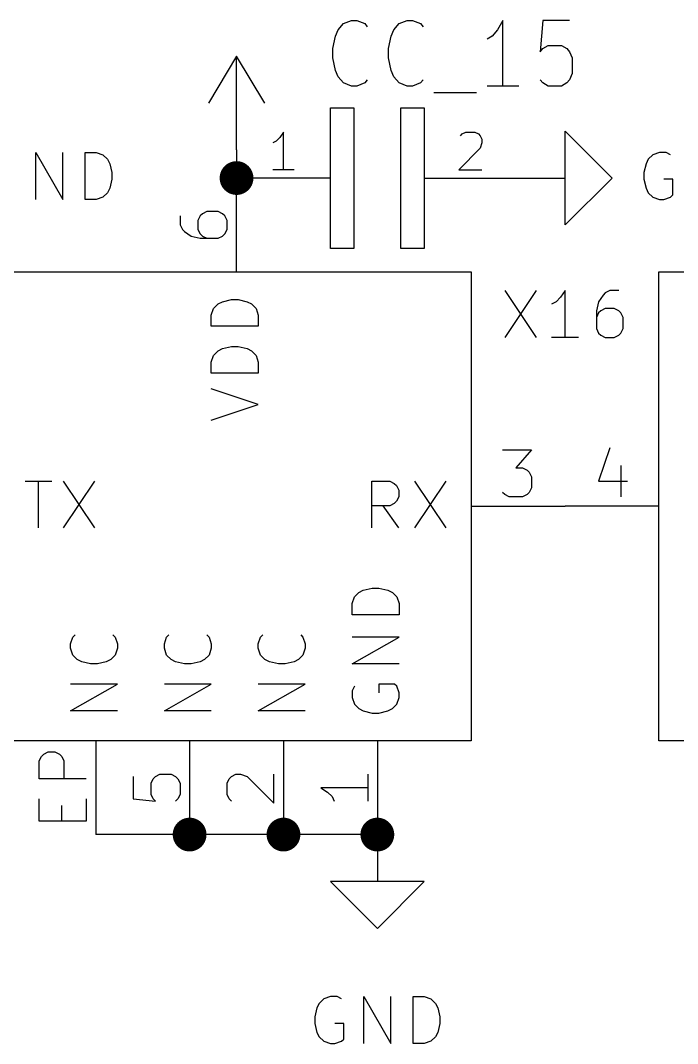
# Model space of a CAD drawing. Header units: millimetres. Extents: x 10 to 287, y -200 to -10.
# Drawn here: x 107.69 to 125.47, y -169.24 to -141.53 of the extents above; entities that cross this region are included whole.
import ezdxf

# ---------------------------------------------------------------- set-up
doc = ezdxf.new("R2010")
doc.units = ezdxf.units.MM
for name, color, linetype in [('GREENSIXTYFIVE', 129, 'CONTINUOUS'), ('LIGHTGREEN', 92, 'CONTINUOUS'), ('LIGHTRED', 12, 'CONTINUOUS'), ('RED', 14, 'CONTINUOUS')]:
    doc.layers.add(name, color=color, linetype=linetype)

msp = doc.modelspace()

# ---------------------------------------------------------------- linework, layer by layer
at = {"layer": 'GREENSIXTYFIVE', "linetype": 'CONTINUOUS'}
for p, q in [((116.4294, -141.6133), (116.6453, -141.5286)), ((116.4294, -141.6133), (116.6453, -141.5286)), ((116.6453, -141.5286), (116.7892, -141.5286)), ((116.6453, -141.5286), (116.7892, -141.5286)), ((116.7892, -141.5286), (117.0051, -141.6133)), ((116.7892, -141.5286), (117.0051, -141.6133)), ((117.9407, -141.6133), (118.1566, -141.5286)), ((117.9407, -141.6133), (118.1566, -141.5286)), ((118.1566, -141.5286), (118.3005, -141.5286)), ((118.1566, -141.5286), (118.3005, -141.5286)), ((118.3005, -141.5286), (118.5164, -141.6133)), ((118.3005, -141.5286), (118.5164, -141.6133)), ((120.7474, -141.5286), (120.6035, -141.7826)), ((120.7474, -141.5286), (120.6035, -141.7826)), ((120.7474, -143.3066), (120.7474, -141.5286)), ((120.7474, -143.3066), (120.7474, -141.5286)), ((121.8269, -141.5286), (121.7549, -142.3753)), ((121.8269, -141.5286), (121.7549, -142.3753)), ((122.5466, -141.5286), (121.8269, -141.5286)), ((122.5466, -141.5286), (121.8269, -141.5286)), ((116.2135, -141.952), (116.2855, -141.7826)), ((116.2135, -141.952), (116.2855, -141.7826)), ((116.2855, -141.7826), (116.4294, -141.6133)), ((116.2855, -141.7826), (116.4294, -141.6133)), ((117.0051, -141.6133), (117.0771, -141.698)), ((117.0051, -141.6133), (117.0771, -141.698)), ((117.7248, -141.952), (117.7968, -141.7826)), ((117.7248, -141.952), (117.7968, -141.7826)), ((117.7968, -141.7826), (117.9407, -141.6133)), ((117.7968, -141.7826), (117.9407, -141.6133)), ((118.5164, -141.6133), (118.5884, -141.698)), ((118.5164, -141.6133), (118.5884, -141.698)), ((120.6035, -141.7826), (120.4596, -141.952)), ((120.6035, -141.7826), (120.4596, -141.952)), ((116.1415, -142.2906), (116.2135, -141.952)), ((116.1415, -142.2906), (116.2135, -141.952)), ((117.6528, -142.2906), (117.7248, -141.952)), ((117.6528, -142.2906), (117.7248, -141.952)), ((120.4596, -141.952), (120.3156, -142.0366)), ((120.4596, -141.952), (120.3156, -142.0366)), ((116.1415, -142.5446), (116.1415, -142.2906)), ((116.1415, -142.5446), (116.1415, -142.2906)), ((117.6528, -142.5446), (117.6528, -142.2906)), ((117.6528, -142.5446), (117.6528, -142.2906)), ((121.7549, -142.3753), (121.8269, -142.2906)), ((121.7549, -142.3753), (121.8269, -142.2906)), ((121.8269, -142.2906), (121.9708, -142.206)), ((121.8269, -142.2906), (121.9708, -142.206)), ((121.9708, -142.206), (122.3307, -142.206)), ((121.9708, -142.206), (122.3307, -142.206)), ((122.3307, -142.206), (122.4746, -142.2906)), ((122.3307, -142.206), (122.4746, -142.2906)), ((122.4746, -142.2906), (122.5466, -142.3753)), ((122.4746, -142.2906), (122.5466, -142.3753)), ((122.5466, -142.3753), (122.6185, -142.5446)), ((122.5466, -142.3753), (122.6185, -142.5446)), ((116.2135, -142.8833), (116.1415, -142.5446)), ((116.2135, -142.8833), (116.1415, -142.5446)), ((117.7248, -142.8833), (117.6528, -142.5446)), ((117.7248, -142.8833), (117.6528, -142.5446)), ((122.6185, -142.5446), (122.6185, -142.968)), ((122.6185, -142.5446), (122.6185, -142.968)), ((116.2855, -143.0526), (116.2135, -142.8833)), ((116.2855, -143.0526), (116.2135, -142.8833)), ((117.7968, -143.0526), (117.7248, -142.8833)), ((117.7968, -143.0526), (117.7248, -142.8833)), ((116.4294, -143.222), (116.2855, -143.0526)), ((116.4294, -143.222), (116.2855, -143.0526)), ((116.6453, -143.3066), (116.4294, -143.222)), ((116.6453, -143.3066), (116.4294, -143.222)), ((117.0051, -143.222), (116.7892, -143.3066)), ((117.0051, -143.222), (116.7892, -143.3066)), ((117.0771, -143.1373), (117.0051, -143.222)), ((117.0771, -143.1373), (117.0051, -143.222)), ((117.9407, -143.222), (117.7968, -143.0526)), ((117.9407, -143.222), (117.7968, -143.0526)), ((118.1566, -143.3066), (117.9407, -143.222)), ((118.1566, -143.3066), (117.9407, -143.222)), ((118.5164, -143.222), (118.3005, -143.3066)), ((118.5164, -143.222), (118.3005, -143.3066)), ((118.5884, -143.1373), (118.5164, -143.222)), ((118.5884, -143.1373), (118.5164, -143.222)), ((121.8269, -143.222), (121.7549, -143.1373)), ((121.8269, -143.222), (121.7549, -143.1373)), ((121.9708, -143.3066), (121.8269, -143.222)), ((121.9708, -143.3066), (121.8269, -143.222)), ((122.4746, -143.222), (122.3307, -143.3066)), ((122.4746, -143.222), (122.3307, -143.3066)), ((122.5466, -143.1373), (122.4746, -143.222)), ((122.5466, -143.1373), (122.4746, -143.222)), ((122.6185, -142.968), (122.5466, -143.1373)), ((122.6185, -142.968), (122.5466, -143.1373)), ((116.7892, -143.3066), (116.6453, -143.3066)), ((116.7892, -143.3066), (116.6453, -143.3066)), ((118.3005, -143.3066), (118.1566, -143.3066)), ((118.3005, -143.3066), (118.1566, -143.3066)), ((118.8763, -143.476), (120.0277, -143.476)), ((118.8763, -143.476), (120.0277, -143.476)), ((121.1792, -143.3066), (120.3156, -143.3066)), ((121.1792, -143.3066), (120.3156, -143.3066)), ((122.3307, -143.3066), (121.9708, -143.3066)), ((122.3307, -143.3066), (121.9708, -143.3066)), ((108.1095, -146.3751), (108.1095, -145.1051)), ((108.1095, -145.1051), (108.8352, -146.3751)), ((108.1095, -146.3751), (108.1095, -145.1051)), ((108.1095, -145.1051), (108.8352, -146.3751)), ((108.8352, -146.3751), (108.8352, -145.1051)), ((108.8352, -146.3751), (108.8352, -145.1051)), ((109.44, -146.3751), (109.44, -145.1051)), ((109.44, -145.1051), (109.7424, -145.1051)), ((109.44, -146.3751), (109.44, -145.1051)), ((109.44, -145.1051), (109.7424, -145.1051)), ((109.7424, -145.1051), (109.9238, -145.1656)), ((109.7424, -145.1051), (109.9238, -145.1656)), ((109.9238, -145.1656), (110.0448, -145.2866)), ((109.9238, -145.1656), (110.0448, -145.2866)), ((124.801, -145.1656), (124.68, -145.2866)), ((124.801, -145.1656), (124.68, -145.2866)), ((124.9824, -145.1051), (124.801, -145.1656)), ((124.9824, -145.1051), (124.801, -145.1656)), ((125.1638, -145.1051), (124.9824, -145.1051)), ((125.1638, -145.1051), (124.9824, -145.1051)), ((125.2848, -145.1656), (125.1638, -145.1051)), ((125.2848, -145.1656), (125.1638, -145.1051)), ((110.0448, -145.2866), (110.1053, -145.4075)), ((110.0448, -145.2866), (110.1053, -145.4075)), ((110.1053, -145.4075), (110.1657, -145.6494)), ((110.1053, -145.4075), (110.1657, -145.6494)), ((124.6195, -145.4075), (124.5591, -145.6494)), ((124.6195, -145.4075), (124.5591, -145.6494)), ((124.68, -145.2866), (124.6195, -145.4075)), ((124.68, -145.2866), (124.6195, -145.4075)), ((110.1657, -145.6494), (110.1657, -145.8308)), ((110.1657, -145.6494), (110.1657, -145.8308)), ((124.5591, -145.6494), (124.5591, -145.8308)), ((124.5591, -145.6494), (124.5591, -145.8308)), ((110.1657, -145.8308), (110.1053, -146.0727)), ((110.1657, -145.8308), (110.1053, -146.0727)), ((124.5591, -145.8308), (124.6195, -146.0727)), ((124.5591, -145.8308), (124.6195, -146.0727)), ((125.3452, -145.8308), (125.1033, -145.8308)), ((125.3452, -145.8308), (125.1033, -145.8308)), ((125.3452, -146.2542), (125.3452, -145.8308)), ((125.3452, -146.2542), (125.3452, -145.8308)), ((110.0448, -146.1937), (109.9238, -146.3147)), ((110.0448, -146.1937), (109.9238, -146.3147)), ((110.1053, -146.0727), (110.0448, -146.1937)), ((110.1053, -146.0727), (110.0448, -146.1937)), ((124.6195, -146.0727), (124.68, -146.1937)), ((124.6195, -146.0727), (124.68, -146.1937)), ((124.68, -146.1937), (124.801, -146.3147)), ((124.68, -146.1937), (124.801, -146.3147)), ((125.2848, -146.3147), (125.3452, -146.2542)), ((125.2848, -146.3147), (125.3452, -146.2542)), ((109.7424, -146.3751), (109.44, -146.3751)), ((109.7424, -146.3751), (109.44, -146.3751)), ((109.9238, -146.3147), (109.7424, -146.3751)), ((109.9238, -146.3147), (109.7424, -146.3751)), ((124.801, -146.3147), (124.9824, -146.3751)), ((124.801, -146.3147), (124.9824, -146.3751)), ((124.9824, -146.3751), (125.1033, -146.3751)), ((124.9824, -146.3751), (125.1033, -146.3751)), ((125.1033, -146.3751), (125.2848, -146.3147)), ((125.1033, -146.3751), (125.2848, -146.3147)), ((120.7951, -148.845), (121.6417, -150.115)), ((121.6417, -148.845), (120.7951, -150.115)), ((120.7951, -148.845), (121.6417, -150.115)), ((121.6417, -148.845), (120.7951, -150.115)), ((122.307, -149.0265), (122.186, -149.1474)), ((122.307, -149.0265), (122.186, -149.1474)), ((122.4279, -148.845), (122.307, -149.0265)), ((122.4279, -148.845), (122.307, -149.0265)), ((122.4279, -150.115), (122.4279, -148.845)), ((122.4279, -150.115), (122.4279, -148.845)), ((123.456, -148.966), (123.335, -149.1474)), ((123.456, -148.966), (123.335, -149.1474)), ((123.5165, -148.9055), (123.456, -148.966)), ((123.5165, -148.9055), (123.456, -148.966)), ((123.6374, -148.845), (123.5165, -148.9055)), ((123.6374, -148.845), (123.5165, -148.9055)), ((123.8793, -148.845), (123.6374, -148.845)), ((123.8793, -148.845), (123.6374, -148.845)), ((112.8555, -149.5092), (112.916, -149.3278)), ((112.8555, -149.5092), (112.916, -149.3278)), ((112.916, -149.3278), (113.037, -149.2068)), ((112.916, -149.3278), (113.037, -149.2068)), ((113.037, -149.2068), (113.1579, -149.1463)), ((113.037, -149.2068), (113.1579, -149.1463)), ((113.1579, -149.1463), (113.3998, -149.0859)), ((113.1579, -149.1463), (113.3998, -149.0859)), ((113.3998, -149.0859), (113.5812, -149.0859)), ((113.3998, -149.0859), (113.5812, -149.0859)), ((113.5812, -149.0859), (113.8231, -149.1463)), ((113.5812, -149.0859), (113.8231, -149.1463)), ((113.8231, -149.1463), (113.9441, -149.2068)), ((113.8231, -149.1463), (113.9441, -149.2068)), ((113.9441, -149.2068), (114.0651, -149.3278)), ((113.9441, -149.2068), (114.0651, -149.3278)), ((114.0651, -149.3278), (114.1255, -149.5092)), ((114.0651, -149.3278), (114.1255, -149.5092)), ((122.186, -149.1474), (122.0651, -149.2079)), ((122.186, -149.1474), (122.0651, -149.2079)), ((123.335, -149.1474), (123.2746, -149.3893)), ((123.335, -149.1474), (123.2746, -149.3893)), ((123.5165, -149.3288), (123.3955, -149.3893)), ((123.5165, -149.3288), (123.3955, -149.3893)), ((123.7584, -149.3288), (123.5165, -149.3288)), ((123.7584, -149.3288), (123.5165, -149.3288)), ((123.8793, -149.3893), (123.7584, -149.3288)), ((123.8793, -149.3893), (123.7584, -149.3288)), ((112.8555, -149.8116), (112.8555, -149.5092)), ((112.8555, -149.8116), (112.8555, -149.5092)), ((114.1255, -149.5092), (114.1255, -149.8116)), ((114.1255, -149.5092), (114.1255, -149.8116)), ((123.2746, -149.3893), (123.2746, -149.8731)), ((123.2746, -149.3893), (123.2746, -149.8731)), ((123.335, -149.4498), (123.2746, -149.5707)), ((123.335, -149.4498), (123.2746, -149.5707)), ((123.3955, -149.3893), (123.335, -149.4498)), ((123.3955, -149.3893), (123.335, -149.4498)), ((123.9398, -149.4498), (123.8793, -149.3893)), ((123.9398, -149.4498), (123.8793, -149.3893)), ((124.0003, -149.5707), (123.9398, -149.4498)), ((124.0003, -149.5707), (123.9398, -149.4498)), ((124.0003, -149.8731), (124.0003, -149.5707)), ((124.0003, -149.8731), (124.0003, -149.5707)), ((114.1255, -149.8116), (112.8555, -149.8116)), ((114.1255, -149.8116), (112.8555, -149.8116)), ((123.2746, -149.8731), (123.335, -149.9941)), ((123.2746, -149.8731), (123.335, -149.9941)), ((123.9398, -149.9941), (124.0003, -149.8731)), ((123.9398, -149.9941), (124.0003, -149.8731)), ((122.7908, -150.115), (122.0651, -150.115)), ((122.7908, -150.115), (122.0651, -150.115)), ((123.335, -149.9941), (123.3955, -150.0546)), ((123.335, -149.9941), (123.3955, -150.0546)), ((123.3955, -150.0546), (123.5165, -150.115)), ((123.3955, -150.0546), (123.5165, -150.115)), ((123.5165, -150.115), (123.7584, -150.115)), ((123.5165, -150.115), (123.7584, -150.115)), ((123.7584, -150.115), (123.8793, -150.0546)), ((123.7584, -150.115), (123.8793, -150.0546)), ((123.8793, -150.0546), (123.9398, -149.9941)), ((123.8793, -150.0546), (123.9398, -149.9941)), ((113.037, -150.4768), (113.1579, -150.4163)), ((113.037, -150.4768), (113.1579, -150.4163)), ((113.1579, -150.4163), (113.3998, -150.3559)), ((113.1579, -150.4163), (113.3998, -150.3559)), ((113.3998, -150.3559), (113.5812, -150.3559)), ((113.3998, -150.3559), (113.5812, -150.3559)), ((113.5812, -150.3559), (113.8231, -150.4163)), ((113.5812, -150.3559), (113.8231, -150.4163)), ((113.8231, -150.4163), (113.9441, -150.4768)), ((113.8231, -150.4163), (113.9441, -150.4768)), ((112.8555, -150.7792), (112.916, -150.5978)), ((112.8555, -150.7792), (112.916, -150.5978)), ((112.916, -150.5978), (113.037, -150.4768)), ((112.916, -150.5978), (113.037, -150.4768)), ((113.9441, -150.4768), (114.0651, -150.5978)), ((113.9441, -150.4768), (114.0651, -150.5978)), ((114.0651, -150.5978), (114.1255, -150.7792)), ((114.0651, -150.5978), (114.1255, -150.7792)), ((112.8555, -151.0816), (112.8555, -150.7792)), ((112.8555, -151.0816), (112.8555, -150.7792)), ((114.1255, -150.7792), (114.1255, -151.0816)), ((114.1255, -150.7792), (114.1255, -151.0816)), ((114.1255, -151.0816), (112.8555, -151.0816)), ((114.1255, -151.0816), (112.8555, -151.0816)), ((114.1255, -151.9283), (112.8555, -151.5049)), ((114.1255, -151.9283), (112.8555, -151.5049)), ((112.8555, -152.3516), (114.1255, -151.9283)), ((112.8555, -152.3516), (114.1255, -151.9283)), ((107.8169, -154.0035), (108.5426, -154.0035)), ((107.8169, -154.0035), (108.5426, -154.0035)), ((108.1798, -155.2735), (108.1798, -154.0035)), ((108.1798, -155.2735), (108.1798, -154.0035)), ((108.845, -154.0035), (109.6916, -155.2735)), ((109.6916, -154.0035), (108.845, -155.2735)), ((108.845, -154.0035), (109.6916, -155.2735)), ((109.6916, -154.0035), (108.845, -155.2735)), ((117.2028, -155.2735), (117.2028, -154.0035)), ((117.2028, -154.0035), (117.6866, -154.0035)), ((117.2028, -155.2735), (117.2028, -154.0035)), ((117.2028, -154.0035), (117.6866, -154.0035)), ((117.6866, -154.0035), (117.8076, -154.064)), ((117.6866, -154.0035), (117.8076, -154.064)), ((118.3519, -154.0035), (119.1985, -155.2735)), ((119.1985, -154.0035), (118.3519, -155.2735)), ((118.3519, -154.0035), (119.1985, -155.2735)), ((119.1985, -154.0035), (118.3519, -155.2735)), ((117.8076, -154.064), (117.8681, -154.1245)), ((117.8076, -154.064), (117.8681, -154.1245)), ((117.8681, -154.1245), (117.9285, -154.2454)), ((117.8681, -154.1245), (117.9285, -154.2454)), ((117.9285, -154.2454), (117.9285, -154.4269)), ((117.9285, -154.2454), (117.9285, -154.4269)), ((117.8681, -154.5478), (117.8076, -154.6083)), ((117.8681, -154.5478), (117.8076, -154.6083)), ((117.9285, -154.4269), (117.8681, -154.5478)), ((117.9285, -154.4269), (117.8681, -154.5478)), ((117.6866, -154.6688), (117.2028, -154.6688)), ((117.6866, -154.6688), (117.2028, -154.6688)), ((117.9285, -155.2735), (117.5052, -154.6688)), ((117.9285, -155.2735), (117.5052, -154.6688)), ((117.8076, -154.6083), (117.6866, -154.6688)), ((117.8076, -154.6083), (117.6866, -154.6688)), ((116.726, -157.1413), (116.847, -157.0203)), ((116.726, -157.1413), (116.847, -157.0203)), ((116.847, -157.0203), (116.9679, -156.9598)), ((116.847, -157.0203), (116.9679, -156.9598)), ((116.9679, -156.9598), (117.2098, -156.8994)), ((116.9679, -156.9598), (117.2098, -156.8994)), ((117.2098, -156.8994), (117.3912, -156.8994)), ((117.2098, -156.8994), (117.3912, -156.8994)), ((117.3912, -156.8994), (117.6331, -156.9598)), ((117.3912, -156.8994), (117.6331, -156.9598)), ((117.6331, -156.9598), (117.7541, -157.0203)), ((117.6331, -156.9598), (117.7541, -157.0203)), ((117.7541, -157.0203), (117.8751, -157.1413)), ((117.7541, -157.0203), (117.8751, -157.1413)), ((116.6655, -157.3227), (116.726, -157.1413)), ((116.6655, -157.3227), (116.726, -157.1413)), ((116.6655, -157.6251), (116.6655, -157.3227)), ((116.6655, -157.6251), (116.6655, -157.3227)), ((117.8751, -157.1413), (117.9355, -157.3227)), ((117.8751, -157.1413), (117.9355, -157.3227)), ((117.9355, -157.3227), (117.9355, -157.6251)), ((117.9355, -157.3227), (117.9355, -157.6251)), ((117.9355, -157.6251), (116.6655, -157.6251)), ((117.9355, -157.6251), (116.6655, -157.6251)), ((109.106, -158.2298), (109.1665, -158.1694)), ((109.106, -158.2298), (109.1665, -158.1694)), ((110.1946, -158.1694), (110.2551, -158.2298)), ((110.1946, -158.1694), (110.2551, -158.2298)), ((111.646, -158.2298), (111.7065, -158.1694)), ((111.646, -158.2298), (111.7065, -158.1694)), ((112.7346, -158.1694), (112.7951, -158.2298)), ((112.7346, -158.1694), (112.7951, -158.2298)), ((114.186, -158.2298), (114.2465, -158.1694)), ((114.186, -158.2298), (114.2465, -158.1694)), ((115.2746, -158.1694), (115.3351, -158.2298)), ((115.2746, -158.1694), (115.3351, -158.2298)), ((109.0455, -158.4113), (109.106, -158.2298)), ((109.0455, -158.4113), (109.106, -158.2298)), ((109.0455, -158.5322), (109.0455, -158.4113)), ((109.0455, -158.5322), (109.0455, -158.4113)), ((110.2551, -158.2298), (110.3155, -158.4113)), ((110.2551, -158.2298), (110.3155, -158.4113)), ((110.3155, -158.4113), (110.3155, -158.5322)), ((110.3155, -158.4113), (110.3155, -158.5322)), ((111.5855, -158.4113), (111.646, -158.2298)), ((111.5855, -158.4113), (111.646, -158.2298)), ((111.5855, -158.5322), (111.5855, -158.4113)), ((111.5855, -158.5322), (111.5855, -158.4113)), ((112.7951, -158.2298), (112.8555, -158.4113)), ((112.7951, -158.2298), (112.8555, -158.4113)), ((112.8555, -158.4113), (112.8555, -158.5322)), ((112.8555, -158.4113), (112.8555, -158.5322)), ((114.1255, -158.4113), (114.186, -158.2298)), ((114.1255, -158.4113), (114.186, -158.2298)), ((114.1255, -158.5322), (114.1255, -158.4113)), ((114.1255, -158.5322), (114.1255, -158.4113)), ((115.3351, -158.2298), (115.3955, -158.4113)), ((115.3351, -158.2298), (115.3955, -158.4113)), ((115.3955, -158.4113), (115.3955, -158.5322)), ((115.3955, -158.4113), (115.3955, -158.5322)), ((116.6655, -158.9556), (117.9355, -158.2299)), ((117.9355, -158.2299), (116.6655, -158.2299)), ((116.6655, -158.9556), (117.9355, -158.2299)), ((117.9355, -158.2299), (116.6655, -158.2299)), ((109.106, -158.7136), (109.0455, -158.5322)), ((109.106, -158.7136), (109.0455, -158.5322)), ((109.227, -158.8346), (109.106, -158.7136)), ((109.227, -158.8346), (109.106, -158.7136)), ((110.2551, -158.7136), (110.1341, -158.8346)), ((110.2551, -158.7136), (110.1341, -158.8346)), ((110.3155, -158.5322), (110.2551, -158.7136)), ((110.3155, -158.5322), (110.2551, -158.7136)), ((111.646, -158.7136), (111.5855, -158.5322)), ((111.646, -158.7136), (111.5855, -158.5322)), ((111.767, -158.8346), (111.646, -158.7136)), ((111.767, -158.8346), (111.646, -158.7136)), ((112.7951, -158.7136), (112.6741, -158.8346)), ((112.7951, -158.7136), (112.6741, -158.8346)), ((112.8555, -158.5322), (112.7951, -158.7136)), ((112.8555, -158.5322), (112.7951, -158.7136)), ((114.186, -158.7136), (114.1255, -158.5322)), ((114.186, -158.7136), (114.1255, -158.5322)), ((114.307, -158.8346), (114.186, -158.7136)), ((114.307, -158.8346), (114.186, -158.7136)), ((115.3351, -158.7136), (115.2141, -158.8346)), ((115.3351, -158.7136), (115.2141, -158.8346)), ((115.3955, -158.5322), (115.3351, -158.7136)), ((115.3955, -158.5322), (115.3351, -158.7136)), ((109.3479, -158.8951), (109.227, -158.8346)), ((109.3479, -158.8951), (109.227, -158.8346)), ((109.5898, -158.9555), (109.3479, -158.8951)), ((109.5898, -158.9555), (109.3479, -158.8951)), ((109.7712, -158.9555), (109.5898, -158.9555)), ((109.7712, -158.9555), (109.5898, -158.9555)), ((110.0131, -158.8951), (109.7712, -158.9555)), ((110.0131, -158.8951), (109.7712, -158.9555)), ((110.1341, -158.8346), (110.0131, -158.8951)), ((110.1341, -158.8346), (110.0131, -158.8951)), ((111.8879, -158.8951), (111.767, -158.8346)), ((111.8879, -158.8951), (111.767, -158.8346)), ((112.1298, -158.9555), (111.8879, -158.8951)), ((112.1298, -158.9555), (111.8879, -158.8951)), ((112.3112, -158.9555), (112.1298, -158.9555)), ((112.3112, -158.9555), (112.1298, -158.9555)), ((112.5531, -158.8951), (112.3112, -158.9555)), ((112.5531, -158.8951), (112.3112, -158.9555)), ((112.6741, -158.8346), (112.5531, -158.8951)), ((112.6741, -158.8346), (112.5531, -158.8951)), ((114.4279, -158.8951), (114.307, -158.8346)), ((114.4279, -158.8951), (114.307, -158.8346)), ((114.6698, -158.9555), (114.4279, -158.8951)), ((114.6698, -158.9555), (114.4279, -158.8951)), ((114.8512, -158.9555), (114.6698, -158.9555)), ((114.8512, -158.9555), (114.6698, -158.9555)), ((115.0931, -158.8951), (114.8512, -158.9555)), ((115.0931, -158.8951), (114.8512, -158.9555)), ((115.2141, -158.8346), (115.0931, -158.8951)), ((115.2141, -158.8346), (115.0931, -158.8951)), ((117.9355, -158.9556), (116.6655, -158.9556)), ((117.9355, -158.9556), (116.6655, -158.9556)), ((109.0455, -160.2256), (110.3155, -159.4999)), ((110.3155, -159.4999), (109.0455, -159.4999)), ((109.0455, -160.2256), (110.3155, -159.4999)), ((110.3155, -159.4999), (109.0455, -159.4999)), ((111.5855, -160.2256), (112.8555, -159.4999)), ((112.8555, -159.4999), (111.5855, -159.4999)), ((111.5855, -160.2256), (112.8555, -159.4999)), ((112.8555, -159.4999), (111.5855, -159.4999)), ((114.1255, -160.2256), (115.3955, -159.4999)), ((115.3955, -159.4999), (114.1255, -159.4999)), ((114.1255, -160.2256), (115.3955, -159.4999)), ((115.3955, -159.4999), (114.1255, -159.4999)), ((116.726, -159.5603), (116.6655, -159.6813)), ((116.726, -159.5603), (116.6655, -159.6813)), ((117.8146, -159.4999), (117.3912, -159.4999)), ((117.3912, -159.4999), (117.3912, -159.7418)), ((117.8146, -159.4999), (117.3912, -159.4999)), ((117.3912, -159.4999), (117.3912, -159.7418)), ((117.8751, -159.5603), (117.8146, -159.4999)), ((117.8751, -159.5603), (117.8146, -159.4999)), ((117.9355, -159.7418), (117.8751, -159.5603)), ((117.9355, -159.7418), (117.8751, -159.5603)), ((116.6655, -159.6813), (116.6655, -159.8627)), ((116.6655, -159.6813), (116.6655, -159.8627)), ((116.6655, -159.8627), (116.726, -160.0441)), ((116.6655, -159.8627), (116.726, -160.0441)), ((117.8751, -160.0441), (117.9355, -159.8627)), ((117.8751, -160.0441), (117.9355, -159.8627)), ((117.9355, -159.8627), (117.9355, -159.7418)), ((117.9355, -159.8627), (117.9355, -159.7418)), ((116.726, -160.0441), (116.847, -160.1651)), ((116.726, -160.0441), (116.847, -160.1651)), ((117.7541, -160.1651), (117.8751, -160.0441)), ((117.7541, -160.1651), (117.8751, -160.0441)), ((110.3155, -160.2256), (109.0455, -160.2256)), ((110.3155, -160.2256), (109.0455, -160.2256)), ((112.8555, -160.2256), (111.5855, -160.2256)), ((112.8555, -160.2256), (111.5855, -160.2256)), ((115.3955, -160.2256), (114.1255, -160.2256)), ((115.3955, -160.2256), (114.1255, -160.2256)), ((116.847, -160.1651), (116.9679, -160.2256)), ((116.847, -160.1651), (116.9679, -160.2256)), ((116.9679, -160.2256), (117.2098, -160.286)), ((116.9679, -160.2256), (117.2098, -160.286)), ((117.2098, -160.286), (117.3912, -160.286)), ((117.2098, -160.286), (117.3912, -160.286)), ((117.3912, -160.286), (117.6331, -160.2256)), ((117.3912, -160.286), (117.6331, -160.2256)), ((117.6331, -160.2256), (117.7541, -160.1651)), ((117.6331, -160.2256), (117.7541, -160.1651)), ((115.7755, -168.1467), (115.715, -168.2676)), ((115.7755, -168.1467), (115.715, -168.2676)), ((115.8965, -168.0257), (115.7755, -168.1467)), ((115.8965, -168.0257), (115.7755, -168.1467)), ((116.0779, -167.9652), (115.8965, -168.0257)), ((116.0779, -167.9652), (115.8965, -168.0257)), ((116.2593, -167.9652), (116.0779, -167.9652)), ((116.2593, -167.9652), (116.0779, -167.9652)), ((116.3803, -168.0257), (116.2593, -167.9652)), ((116.3803, -168.0257), (116.2593, -167.9652)), ((116.985, -169.2352), (116.985, -167.9652)), ((116.985, -167.9652), (117.7107, -169.2352)), ((116.985, -169.2352), (116.985, -167.9652)), ((116.985, -167.9652), (117.7107, -169.2352)), ((117.7107, -169.2352), (117.7107, -167.9652)), ((117.7107, -169.2352), (117.7107, -167.9652)), ((118.3155, -169.2352), (118.3155, -167.9652)), ((118.3155, -167.9652), (118.6179, -167.9652)), ((118.3155, -169.2352), (118.3155, -167.9652)), ((118.3155, -167.9652), (118.6179, -167.9652)), ((118.6179, -167.9652), (118.7993, -168.0257)), ((118.6179, -167.9652), (118.7993, -168.0257)), ((118.7993, -168.0257), (118.9203, -168.1467)), ((118.7993, -168.0257), (118.9203, -168.1467)), ((118.9203, -168.1467), (118.9808, -168.2676)), ((118.9203, -168.1467), (118.9808, -168.2676)), ((115.715, -168.2676), (115.6546, -168.5095)), ((115.715, -168.2676), (115.6546, -168.5095)), ((118.9808, -168.2676), (119.0412, -168.5095)), ((118.9808, -168.2676), (119.0412, -168.5095)), ((115.6546, -168.5095), (115.6546, -168.6909)), ((115.6546, -168.5095), (115.6546, -168.6909)), ((115.6546, -168.6909), (115.715, -168.9328)), ((115.6546, -168.6909), (115.715, -168.9328)), ((116.4407, -168.6909), (116.1988, -168.6909)), ((116.4407, -168.6909), (116.1988, -168.6909)), ((116.4407, -169.1143), (116.4407, -168.6909)), ((116.4407, -169.1143), (116.4407, -168.6909)), ((119.0412, -168.6909), (118.9808, -168.9328)), ((119.0412, -168.6909), (118.9808, -168.9328)), ((119.0412, -168.5095), (119.0412, -168.6909)), ((119.0412, -168.5095), (119.0412, -168.6909)), ((115.715, -168.9328), (115.7755, -169.0538)), ((115.715, -168.9328), (115.7755, -169.0538)), ((118.9808, -168.9328), (118.9203, -169.0538)), ((118.9808, -168.9328), (118.9203, -169.0538)), ((115.7755, -169.0538), (115.8965, -169.1748)), ((115.7755, -169.0538), (115.8965, -169.1748)), ((115.8965, -169.1748), (116.0779, -169.2352)), ((115.8965, -169.1748), (116.0779, -169.2352)), ((116.0779, -169.2352), (116.1988, -169.2352)), ((116.0779, -169.2352), (116.1988, -169.2352)), ((116.1988, -169.2352), (116.3803, -169.1748)), ((116.1988, -169.2352), (116.3803, -169.1748)), ((116.3803, -169.1748), (116.4407, -169.1143)), ((116.3803, -169.1748), (116.4407, -169.1143)), ((118.6179, -169.2352), (118.3155, -169.2352)), ((118.6179, -169.2352), (118.3155, -169.2352)), ((118.7993, -169.1748), (118.6179, -169.2352)), ((118.7993, -169.1748), (118.6179, -169.2352)), ((118.9203, -169.0538), (118.7993, -169.1748)), ((118.9203, -169.0538), (118.7993, -169.1748))]:
    msp.add_line(p, q, dxfattribs=at)
at = {"layer": 'LIGHTGREEN', "linetype": 'CONTINUOUS'}
for p, q in [((113.538, -145.034), (113.538, -145.796)), ((112.268, -163.576), (109.728, -163.576)), ((114.808, -163.576), (112.268, -163.576)), ((117.348, -163.576), (114.808, -163.576))]:
    msp.add_line(p, q, dxfattribs=at)
at = {"layer": 'LIGHTGREEN', "const_width": 0.4572}
for points in [[(113.3094, -145.796, 1), (113.7666, -145.796, 1)], [(112.0394, -163.576, 1), (112.4966, -163.576, 1)], [(114.5794, -163.576, 1), (115.0366, -163.576, 1)], [(117.1194, -163.576, 1), (117.5766, -163.576, 1)]]:
    msp.add_lwpolyline(points, format="xyb", close=True, dxfattribs=at)
at = {"layer": 'LIGHTRED', "linetype": 'CONTINUOUS'}
for p, q in [((114.808, -144.554), (114.7112, -144.6992)), ((114.808, -144.554), (114.7112, -144.6992)), ((114.808, -145.57), (114.808, -144.554)), ((114.808, -145.57), (114.808, -144.554)), ((119.5977, -144.6508), (119.6461, -144.6024)), ((119.5977, -144.6508), (119.6461, -144.6024)), ((119.6461, -144.6024), (119.7428, -144.554)), ((119.6461, -144.6024), (119.7428, -144.554)), ((119.7428, -144.554), (119.9847, -144.554)), ((119.7428, -144.554), (119.9847, -144.554)), ((119.9847, -144.554), (120.0815, -144.6024)), ((119.9847, -144.554), (120.0815, -144.6024)), ((120.0815, -144.6024), (120.1299, -144.6508)), ((120.0815, -144.6024), (120.1299, -144.6508)), ((114.6144, -144.7959), (114.5177, -144.8443)), ((114.6144, -144.7959), (114.5177, -144.8443)), ((114.7112, -144.6992), (114.6144, -144.7959)), ((114.7112, -144.6992), (114.6144, -144.7959)), ((120.1299, -144.6508), (120.1782, -144.7476)), ((120.1299, -144.6508), (120.1782, -144.7476)), ((120.1782, -144.8443), (120.1299, -144.9895)), ((120.1782, -144.8443), (120.1299, -144.9895)), ((120.1782, -144.7476), (120.1782, -144.8443)), ((120.1782, -144.7476), (120.1782, -144.8443)), ((120.1299, -144.9895), (119.5493, -145.57)), ((120.1299, -144.9895), (119.5493, -145.57)), ((115.0982, -145.57), (114.5177, -145.57)), ((115.0982, -145.57), (114.5177, -145.57)), ((119.5493, -145.57), (120.1782, -145.57)), ((119.5493, -145.57), (120.1782, -145.57)), ((112.0109, -146.824), (112.0109, -147.0659)), ((112.0109, -146.824), (112.0109, -147.0659)), ((112.5552, -146.824), (112.4947, -146.9449)), ((112.5552, -146.824), (112.4947, -146.9449)), ((112.6157, -146.7635), (112.5552, -146.824)), ((112.6157, -146.7635), (112.5552, -146.824)), ((112.7366, -146.703), (112.6157, -146.7635)), ((112.7366, -146.703), (112.6157, -146.7635)), ((113.039, -146.703), (112.7366, -146.703)), ((113.039, -146.703), (112.7366, -146.703)), ((113.16, -146.7635), (113.039, -146.703)), ((113.16, -146.7635), (113.039, -146.703)), ((113.2205, -146.824), (113.16, -146.7635)), ((113.2205, -146.824), (113.16, -146.7635)), ((113.2809, -146.9449), (113.2205, -146.824)), ((113.2809, -146.9449), (113.2205, -146.824)), ((112.0109, -147.0659), (112.0714, -147.1868)), ((112.0109, -147.0659), (112.0714, -147.1868)), ((112.4947, -146.9449), (112.4947, -147.1868)), ((112.4947, -146.9449), (112.4947, -147.1868)), ((113.2809, -147.1868), (113.2809, -146.9449)), ((113.2809, -147.1868), (113.2809, -146.9449)), ((112.0714, -147.1868), (112.1319, -147.2473)), ((112.0714, -147.1868), (112.1319, -147.2473)), ((112.1319, -147.2473), (112.3133, -147.3683)), ((112.1319, -147.2473), (112.3133, -147.3683)), ((112.3133, -147.3683), (112.5552, -147.4287)), ((112.3133, -147.3683), (112.5552, -147.4287)), ((112.4947, -147.1868), (112.5552, -147.3078)), ((112.4947, -147.1868), (112.5552, -147.3078)), ((112.5552, -147.3078), (112.6157, -147.3683)), ((112.5552, -147.3078), (112.6157, -147.3683)), ((112.6157, -147.3683), (112.7366, -147.4287)), ((112.6157, -147.3683), (112.7366, -147.4287)), ((113.039, -147.4287), (113.16, -147.3683)), ((113.039, -147.4287), (113.16, -147.3683)), ((113.16, -147.3683), (113.2205, -147.3078)), ((113.16, -147.3683), (113.2205, -147.3078)), ((113.2205, -147.3078), (113.2809, -147.1868)), ((113.2205, -147.3078), (113.2809, -147.1868)), ((112.5552, -147.4287), (113.039, -147.4287)), ((112.5552, -147.4287), (113.039, -147.4287)), ((120.7347, -153.1589), (121.5209, -153.1589)), ((120.7347, -153.1589), (121.5209, -153.1589)), ((121.5209, -153.1589), (121.0975, -153.6427)), ((121.5209, -153.1589), (121.0975, -153.6427)), ((123.6375, -153.0985), (123.3352, -154.0056)), ((123.6375, -153.0985), (123.3352, -154.0056)), ((121.0975, -153.6427), (121.279, -153.6427)), ((121.0975, -153.6427), (121.279, -153.6427)), ((121.279, -153.6427), (121.3999, -153.7032)), ((121.279, -153.6427), (121.3999, -153.7032)), ((121.3999, -153.7032), (121.4604, -153.7637)), ((121.3999, -153.7032), (121.4604, -153.7637)), ((121.4604, -153.7637), (121.5209, -153.8846)), ((121.4604, -153.7637), (121.5209, -153.8846)), ((123.9399, -153.5823), (123.9399, -154.4289)), ((123.9399, -153.5823), (123.9399, -154.4289)), ((121.5209, -153.8846), (121.5209, -154.187)), ((121.5209, -153.8846), (121.5209, -154.187)), ((123.3352, -154.0056), (124.1213, -154.0056)), ((123.3352, -154.0056), (124.1213, -154.0056)), ((120.7952, -154.3685), (120.7347, -154.308)), ((120.7952, -154.3685), (120.7347, -154.308)), ((121.4604, -154.308), (121.3999, -154.3685)), ((121.4604, -154.308), (121.3999, -154.3685)), ((121.5209, -154.187), (121.4604, -154.308)), ((121.5209, -154.187), (121.4604, -154.308)), ((120.9161, -154.4289), (120.7952, -154.3685)), ((120.9161, -154.4289), (120.7952, -154.3685)), ((121.279, -154.4289), (120.9161, -154.4289)), ((121.279, -154.4289), (120.9161, -154.4289)), ((121.3999, -154.3685), (121.279, -154.4289)), ((121.3999, -154.3685), (121.279, -154.4289)), ((108.2009, -161.5803), (108.2614, -161.4593)), ((108.2009, -161.5803), (108.2614, -161.4593)), ((108.2614, -161.4593), (108.3219, -161.3988)), ((108.2614, -161.4593), (108.3219, -161.3988)), ((108.3219, -161.3988), (108.4428, -161.3384)), ((108.3219, -161.3988), (108.4428, -161.3384)), ((108.4428, -161.3384), (108.6243, -161.3384)), ((108.4428, -161.3384), (108.6243, -161.3384)), ((108.6243, -161.3384), (108.7452, -161.3988)), ((108.6243, -161.3384), (108.7452, -161.3988)), ((108.7452, -161.3988), (108.8057, -161.4593)), ((108.7452, -161.3988), (108.8057, -161.4593)), ((108.8057, -161.4593), (108.8662, -161.5803)), ((108.8057, -161.4593), (108.8662, -161.5803)), ((108.2009, -162.0641), (108.2009, -161.5803)), ((108.2009, -162.0641), (108.2009, -161.5803)), ((108.8662, -161.5803), (108.8662, -162.0641)), ((108.8662, -161.5803), (108.8662, -162.0641)), ((109.4709, -162.0641), (108.2009, -162.0641)), ((109.4709, -162.0641), (108.2009, -162.0641)), ((110.7409, -162.0035), (110.7409, -162.6083)), ((110.7409, -162.0035), (110.7409, -162.6083)), ((111.2247, -162.1849), (111.2852, -162.064)), ((111.2247, -162.1849), (111.2852, -162.064)), ((111.2852, -162.064), (111.3457, -162.0035)), ((111.2852, -162.064), (111.3457, -162.0035)), ((111.3457, -162.0035), (111.4666, -161.943)), ((111.3457, -162.0035), (111.4666, -161.943)), ((111.4666, -161.943), (111.769, -161.943)), ((111.4666, -161.943), (111.769, -161.943)), ((111.769, -161.943), (111.89, -162.0035)), ((111.769, -161.943), (111.89, -162.0035)), ((111.89, -162.0035), (111.9505, -162.064)), ((111.89, -162.0035), (111.9505, -162.064)), ((111.9505, -162.064), (112.0109, -162.1849)), ((111.9505, -162.064), (112.0109, -162.1849)), ((113.2809, -162.1849), (113.3414, -162.064)), ((113.2809, -162.1849), (113.3414, -162.064)), ((113.3414, -162.064), (113.4019, -162.0035)), ((113.3414, -162.064), (113.4019, -162.0035)), ((113.4019, -162.0035), (113.5228, -161.943)), ((113.4019, -162.0035), (113.5228, -161.943)), ((113.5228, -161.943), (113.6438, -161.943)), ((113.5228, -161.943), (113.6438, -161.943)), ((113.6438, -161.943), (113.8252, -162.0035)), ((113.6438, -161.943), (113.8252, -162.0035)), ((113.8252, -162.0035), (114.5509, -162.7292)), ((113.8252, -162.0035), (114.5509, -162.7292)), ((114.5509, -162.7292), (114.5509, -161.943)), ((114.5509, -162.7292), (114.5509, -161.943)), ((117.0909, -161.943), (117.0909, -162.6687)), ((117.0909, -161.943), (117.0909, -162.6687)), ((111.2247, -162.4873), (111.2247, -162.1849)), ((111.2247, -162.4873), (111.2247, -162.1849)), ((112.0109, -162.1849), (112.0109, -162.4873)), ((112.0109, -162.1849), (112.0109, -162.4873)), ((113.2809, -162.4873), (113.2809, -162.1849)), ((113.2809, -162.4873), (113.2809, -162.1849)), ((117.0909, -162.3059), (115.8209, -162.3059)), ((115.8209, -162.3059), (116.0024, -162.4268)), ((117.0909, -162.3059), (115.8209, -162.3059)), ((115.8209, -162.3059), (116.0024, -162.4268)), ((108.2009, -163.2131), (108.2009, -162.6083)), ((108.2009, -163.2131), (108.2009, -162.6083)), ((109.4709, -162.6083), (109.4709, -163.2131)), ((109.4709, -162.6083), (109.4709, -163.2131)), ((110.7409, -162.6083), (111.3457, -162.6687)), ((110.7409, -162.6083), (111.3457, -162.6687)), ((111.2852, -162.6083), (111.2247, -162.4873)), ((111.2852, -162.6083), (111.2247, -162.4873)), ((111.3457, -162.6687), (111.2852, -162.6083)), ((111.3457, -162.6687), (111.2852, -162.6083)), ((111.9505, -162.6083), (111.89, -162.6687)), ((111.9505, -162.6083), (111.89, -162.6687)), ((112.0109, -162.4873), (111.9505, -162.6083)), ((112.0109, -162.4873), (111.9505, -162.6083)), ((113.3414, -162.6083), (113.2809, -162.4873)), ((113.3414, -162.6083), (113.2809, -162.4873)), ((113.4019, -162.6687), (113.3414, -162.6083)), ((113.4019, -162.6687), (113.3414, -162.6083)), ((116.0024, -162.4268), (116.1233, -162.5478)), ((116.0024, -162.4268), (116.1233, -162.5478)), ((116.1233, -162.5478), (116.1838, -162.6687)), ((116.1233, -162.5478), (116.1838, -162.6687)), ((108.8057, -163.2131), (108.8057, -162.7897)), ((108.8057, -163.2131), (108.8057, -162.7897)), ((109.4709, -163.2131), (108.2009, -163.2131)), ((109.4709, -163.2131), (108.2009, -163.2131))]:
    msp.add_line(p, q, dxfattribs=at)
at = {"layer": 'RED', "linetype": 'CONTINUOUS'}
for p, q in [((113.538, -142.494), (112.776, -143.764)), ((114.3, -143.764), (113.538, -142.494)), ((113.538, -145.034), (113.538, -142.494)), ((116.078, -147.7029), (116.078, -143.891)), ((116.078, -143.891), (116.713, -143.891)), ((116.713, -143.891), (116.713, -147.7029)), ((117.9849, -147.7029), (117.9849, -143.891)), ((117.9849, -143.891), (118.618, -143.891)), ((118.618, -143.891), (118.618, -147.7029)), ((122.428, -145.796), (122.428, -144.526)), ((122.428, -144.526), (123.698, -145.796)), ((116.078, -145.796), (113.538, -145.796)), ((113.538, -148.336), (113.538, -145.796)), ((113.538, -148.336), (113.538, -145.796)), ((116.078, -145.796), (113.538, -145.796)), ((118.618, -145.796), (121.158, -145.796)), ((118.618, -145.796), (121.158, -145.796)), ((121.158, -145.796), (122.428, -145.796)), ((123.698, -145.796), (122.428, -147.066)), ((122.428, -147.066), (122.428, -145.796)), ((116.713, -147.7029), (116.078, -147.7029)), ((118.618, -147.7029), (117.9849, -147.7029)), ((107.188, -148.336), (119.888, -148.336)), ((119.888, -148.336), (119.888, -161.036)), ((124.968, -161.036), (124.968, -148.336)), ((124.968, -148.336), (137.668, -148.336)), ((119.888, -154.686), (122.428, -154.686)), ((119.888, -154.686), (122.428, -154.686)), ((124.968, -154.686), (122.428, -154.686)), ((124.968, -154.686), (122.428, -154.686)), ((119.888, -161.036), (107.188, -161.036)), ((109.728, -161.036), (109.728, -163.576)), ((109.728, -161.036), (109.728, -163.576)), ((112.268, -161.036), (112.268, -163.576)), ((112.268, -161.036), (112.268, -163.576)), ((114.808, -161.036), (114.808, -163.576)), ((114.808, -161.036), (114.808, -163.576)), ((117.348, -161.036), (117.348, -163.576)), ((117.348, -161.036), (117.348, -163.576)), ((137.668, -161.036), (124.968, -161.036)), ((117.348, -163.576), (117.348, -164.846)), ((117.348, -164.846), (116.078, -164.846)), ((116.078, -164.846), (117.348, -166.116)), ((117.348, -166.116), (118.618, -164.846)), ((118.618, -164.846), (117.348, -164.846))]:
    msp.add_line(p, q, dxfattribs=at)

doc.saveas('drawing.dxf')
